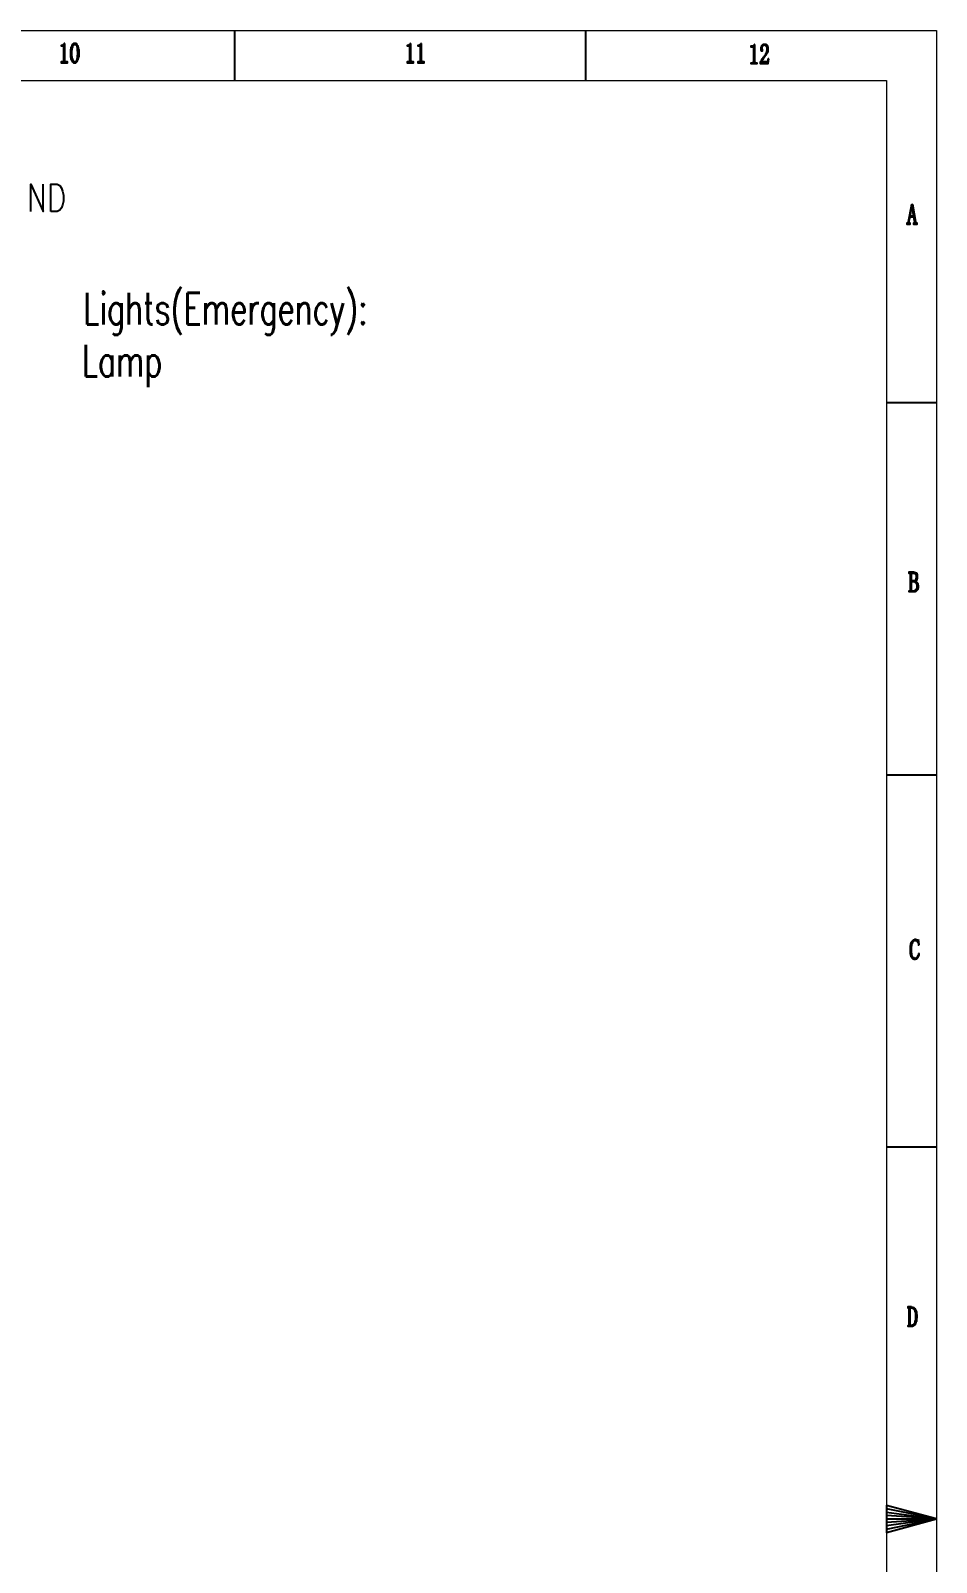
# Model space of a CAD drawing. Header units: inches. Extents: x 35 to 2894, y 23 to 617.
# Drawn here: x 2713.6 to 2894.3, y 311.2 to 616.8 of the extents above; entities that cross this region are included whole.
import ezdxf

# ---------------------------------------------------------------- set-up
doc = ezdxf.new("R2010")
doc.units = ezdxf.units.IN
doc.header["$MEASUREMENT"] = 0
doc.layers.add('Layer 1', color=7, linetype='Continuous')
doc.layers.add('LGT1', color=7, linetype='Continuous')
doc.styles.add('HZTXT', font='simplexs.shx', dxfattribs={"width": 0.7, "bigfont": 'hztxt.shx'})

msp = doc.modelspace()

# ---------------------------------------------------------------- hatches: boundary and pattern name
at = {"layer": 'Layer 1'}
for points in [[(2720.36, 614.22), (2720.27, 614.22), (2720.27, 614.14), (2720.19, 614.05), (2720.1, 613.96), (2720.01, 613.96), (2719.92, 613.87), (2719.65, 613.87), (2719.65, 613.78), (2720.01, 613.78), (2720.1, 613.69), (2720.1, 610.67), (2720.01, 610.67), (2720.01, 610.58), (2719.92, 610.58), (2719.83, 610.58), (2719.65, 610.58), (2719.65, 610.4), (2720.9, 610.4), (2720.9, 610.58), (2720.72, 610.58), (2720.54, 610.58), (2720.45, 610.67), (2720.36, 610.76)], [(2721.96, 614.05), (2721.87, 614.05), (2721.87, 613.96), (2721.79, 613.87), (2721.79, 613.69), (2721.7, 613.6), (2721.7, 613.51), (2721.61, 613.42), (2721.61, 613.16), (2721.52, 613.07), (2721.52, 611.56), (2721.61, 611.38), (2721.61, 611.29), (2721.61, 611.11), (2721.7, 611.02), (2721.7, 610.93), (2721.79, 610.84), (2721.79, 610.76), (2721.87, 610.67), (2721.96, 610.58), (2721.96, 610.49), (2722.05, 610.49), (2722.14, 610.4), (2722.59, 610.4), (2722.68, 610.49), (2722.76, 610.58), (2722.23, 610.58), (2722.14, 610.67), (2722.05, 610.76), (2722.05, 610.84), (2721.96, 611.02), (2721.96, 611.11), (2721.87, 611.2), (2721.87, 611.56), (2721.79, 611.65), (2721.79, 612.89), (2721.87, 612.98), (2721.87, 613.42), (2721.96, 613.51), (2721.96, 613.69), (2722.05, 613.87), (2722.14, 613.96), (2722.23, 614.05), (2722.32, 614.05)], [(2722.32, 614.22), (2722.14, 614.22), (2722.14, 614.14), (2722.05, 614.14), (2721.96, 614.05), (2722.5, 614.05), (2722.59, 613.96), (2722.68, 613.96), (2722.68, 613.87), (2722.76, 613.69), (2722.76, 613.6), (2722.85, 613.51), (2722.85, 612.8), (2722.94, 612.71), (2722.94, 612.62), (2722.94, 612.45), (2722.94, 611.91), (2722.85, 611.82), (2722.85, 611.29), (2722.76, 611.2), (2722.76, 611.02), (2722.68, 610.84), (2722.68, 610.76), (2722.59, 610.67), (2722.5, 610.58), (2722.32, 610.58), (2722.76, 610.58), (2722.85, 610.67), (2722.94, 610.76), (2722.94, 610.93), (2723.03, 611.02), (2723.03, 611.2), (2723.12, 611.29), (2723.12, 611.56), (2723.21, 611.65), (2723.21, 612.98), (2723.12, 613.07), (2723.12, 613.42), (2723.03, 613.51), (2723.03, 613.69), (2722.94, 613.78), (2722.94, 613.87), (2722.85, 613.96), (2722.76, 614.05), (2722.76, 614.14), (2722.68, 614.14), (2722.59, 614.22)], [(2789.4, 614.22), (2789.31, 614.14), (2789.22, 614.05), (2789.22, 613.96), (2789.13, 613.96), (2789.04, 613.96), (2788.95, 613.87), (2788.69, 613.87), (2788.69, 613.78), (2789.04, 613.78), (2789.13, 613.69), (2789.13, 610.58), (2789.04, 610.58), (2788.86, 610.58), (2788.69, 610.58), (2788.69, 610.4), (2789.93, 610.4), (2789.93, 610.58), (2789.75, 610.58), (2789.58, 610.58), (2789.49, 610.67), (2789.49, 610.76), (2789.4, 610.93)], [(2791.53, 614.22), (2791.44, 614.14), (2791.35, 614.05), (2791.35, 613.96), (2791.27, 613.96), (2791.18, 613.96), (2791.09, 613.87), (2790.82, 613.87), (2790.82, 613.78), (2791.18, 613.78), (2791.27, 613.69), (2791.27, 610.58), (2791.18, 610.58), (2791, 610.58), (2790.82, 610.58), (2790.82, 610.4), (2792.07, 610.4), (2792.07, 610.58), (2791.89, 610.58), (2791.71, 610.58), (2791.62, 610.67), (2791.62, 610.76), (2791.53, 610.93)], [(2858.08, 614.05), (2857.99, 614.05), (2857.9, 613.96), (2857.81, 613.87), (2857.81, 613.78), (2857.72, 613.78), (2857.63, 613.69), (2857.28, 613.69), (2857.28, 613.6), (2857.63, 613.6), (2857.72, 613.51), (2857.81, 613.34), (2857.81, 610.67), (2857.72, 610.49), (2857.72, 610.4), (2857.63, 610.4), (2857.54, 610.4), (2857.45, 610.31), (2857.28, 610.31), (2857.28, 610.22), (2858.52, 610.22), (2858.52, 610.31), (2858.34, 610.31), (2858.25, 610.4), (2858.08, 610.4), (2858.08, 610.49)], [(2860.03, 614.05), (2859.77, 614.05), (2859.68, 613.96), (2859.59, 613.96), (2859.94, 613.96), (2860.03, 613.96), (2860.12, 613.87), (2860.21, 613.87), (2860.3, 613.78), (2860.39, 613.69), (2860.39, 613.6), (2860.48, 613.42), (2860.48, 612.8), (2860.39, 612.71), (2860.39, 612.45), (2860.3, 612.36), (2860.3, 612.27), (2860.21, 612.18), (2860.21, 612.09), (2860.12, 612), (2860.12, 611.91), (2860.03, 611.82), (2859.94, 611.73), (2859.94, 611.65), (2859.86, 611.56), (2859.77, 611.47), (2859.68, 611.38), (2859.68, 611.29), (2859.59, 611.2), (2859.5, 611.11), (2859.41, 611.02), (2859.41, 610.93), (2859.32, 610.84), (2859.32, 610.76), (2859.23, 610.67), (2859.23, 610.58), (2859.14, 610.49), (2859.32, 610.58), (2859.41, 610.58), (2859.41, 610.67), (2859.5, 610.76), (2859.5, 610.84), (2859.59, 610.93), (2859.68, 611.11), (2859.77, 611.2), (2859.86, 611.29), (2859.86, 611.38), (2859.94, 611.47), (2859.94, 611.56), (2860.03, 611.65), (2860.12, 611.73), (2860.21, 611.82), (2860.21, 611.91), (2860.3, 612), (2860.39, 612.09), (2860.48, 612.18), (2860.48, 612.27), (2860.57, 612.36), (2860.66, 612.45), (2860.66, 612.53), (2860.75, 612.62), (2860.75, 613.51), (2860.66, 613.6), (2860.66, 613.69), (2860.57, 613.78), (2860.57, 613.87), (2860.48, 613.87), (2860.48, 613.96), (2860.39, 613.96), (2860.3, 614.05)], [(2859.59, 613.96), (2859.5, 613.87), (2859.5, 613.78), (2859.41, 613.78), (2859.41, 613.69), (2859.32, 613.6), (2859.32, 613.51), (2859.23, 613.42), (2859.23, 612.89), (2859.32, 612.8), (2859.59, 612.8), (2859.59, 612.89), (2859.59, 613.07), (2859.5, 613.16), (2859.5, 613.42), (2859.5, 613.51), (2859.5, 613.6), (2859.59, 613.69), (2859.59, 613.78), (2859.68, 613.78), (2859.68, 613.87), (2859.77, 613.87), (2859.86, 613.96), (2859.94, 613.96)], [(2860.83, 611.2), (2860.75, 611.2), (2860.75, 611.11), (2860.66, 611.02), (2860.66, 610.76), (2860.57, 610.67), (2860.48, 610.58), (2859.32, 610.58), (2859.14, 610.49), (2859.14, 610.22), (2860.75, 610.22)], [(2889.3, 582.02), (2888.68, 578.64), (2888.68, 578.46), (2888.59, 578.46), (2888.59, 578.37), (2888.5, 578.37), (2888.41, 578.37), (2888.41, 578.2), (2889.04, 578.2), (2889.04, 578.37), (2888.95, 578.37), (2888.86, 578.46), (2888.86, 578.82), (2889.04, 579.62), (2889.75, 579.62), (2889.04, 579.8), (2889.39, 581.66)], [(2889.57, 582.11), (2889.3, 582.02), (2889.39, 581.66), (2889.75, 579.8), (2889.04, 579.8), (2889.75, 579.62), (2889.93, 578.64), (2889.93, 578.37), (2889.84, 578.37), (2889.75, 578.37), (2889.75, 578.2), (2890.46, 578.2), (2890.46, 578.37), (2890.37, 578.37), (2890.28, 578.46), (2890.19, 578.64)], [(2889.75, 508.72), (2888.77, 508.72), (2888.77, 508.54), (2889.93, 508.54), (2889.93, 508.45), (2890.01, 508.45), (2890.1, 508.36), (2890.19, 508.36), (2890.19, 508.27), (2890.19, 508.18), (2890.28, 508.09), (2890.28, 507.56), (2890.19, 507.47), (2890.19, 507.29), (2890.1, 507.2), (2890.1, 507.11), (2890.01, 507.11), (2889.93, 507.03), (2889.3, 507.03), (2890.01, 506.94), (2890.19, 507.03), (2890.28, 507.03), (2890.28, 507.11), (2890.37, 507.2), (2890.46, 507.2), (2890.46, 507.29), (2890.46, 507.38), (2890.55, 507.47), (2890.55, 508.27), (2890.46, 508.36), (2890.46, 508.45), (2890.37, 508.45), (2890.37, 508.54), (2890.28, 508.54), (2890.19, 508.63), (2890.01, 508.63), (2889.84, 508.72)], [(2888.95, 508.54), (2889.04, 508.54), (2889.04, 508.45), (2889.04, 505.07), (2888.95, 504.98), (2889.48, 504.98), (2889.39, 505.07), (2889.3, 505.16), (2889.3, 506.85), (2889.75, 506.85), (2890.19, 506.94), (2890.01, 506.94), (2889.3, 507.03), (2889.3, 508.36), (2889.39, 508.54), (2889.66, 508.54)], [(2890.19, 506.94), (2889.75, 506.85), (2890.01, 506.85), (2890.01, 506.76), (2890.1, 506.76), (2890.19, 506.67), (2890.28, 506.67), (2890.28, 506.58), (2890.28, 506.49), (2890.37, 506.4), (2890.37, 505.42), (2890.28, 505.33), (2890.28, 505.25), (2890.19, 505.25), (2890.19, 505.16), (2890.1, 505.16), (2890.01, 505.07), (2889.93, 504.98), (2888.77, 504.98), (2888.77, 504.89), (2890.1, 504.89), (2890.19, 504.98), (2890.28, 504.98), (2890.37, 505.07), (2890.46, 505.16), (2890.55, 505.25), (2890.64, 505.33), (2890.64, 505.51), (2890.73, 505.6), (2890.73, 506.05), (2890.64, 506.22), (2890.64, 506.4), (2890.55, 506.49), (2890.55, 506.58), (2890.46, 506.67), (2890.37, 506.76), (2890.28, 506.76), (2890.28, 506.85)], [(2889.66, 435.32), (2889.57, 435.23), (2889.48, 435.14), (2889.39, 435.05), (2889.3, 434.97), (2889.3, 434.88), (2889.21, 434.79), (2889.21, 434.7), (2889.12, 434.61), (2889.12, 434.25), (2889.04, 434.17), (2889.04, 432.83), (2889.04, 432.74), (2889.04, 432.56), (2889.12, 432.47), (2889.12, 432.3), (2889.21, 432.21), (2889.21, 432.03), (2889.3, 431.94), (2889.39, 431.85), (2889.39, 431.76), (2889.48, 431.76), (2889.57, 431.67), (2889.57, 431.58), (2889.66, 431.58), (2889.75, 431.58), (2889.84, 431.5), (2890.1, 431.5), (2890.19, 431.58), (2890.37, 431.58), (2890.46, 431.67), (2889.93, 431.67), (2889.84, 431.76), (2889.75, 431.76), (2889.66, 431.85), (2889.57, 431.85), (2889.57, 431.94), (2889.48, 432.03), (2889.48, 432.21), (2889.39, 432.3), (2889.39, 432.65), (2889.3, 432.74), (2889.3, 434.08), (2889.39, 434.17), (2889.39, 434.43), (2889.48, 434.61), (2889.48, 434.79), (2889.57, 434.79), (2889.57, 434.97), (2889.66, 435.05), (2889.75, 435.14), (2889.84, 435.23), (2890.01, 435.23)], [(2890.73, 435.41), (2890.64, 435.32), (2889.66, 435.32), (2890.01, 435.23), (2890.28, 435.23), (2890.37, 435.14), (2890.46, 435.14), (2890.46, 435.05), (2890.55, 434.97), (2890.55, 434.88), (2890.64, 434.79), (2890.64, 434.7), (2890.73, 434.61), (2890.73, 434.34), (2890.82, 434.43)], [(2890.1, 435.41), (2889.93, 435.41), (2889.84, 435.32), (2889.66, 435.32), (2890.55, 435.32), (2890.28, 435.32), (2890.28, 435.41)], [(2890.73, 432.65), (2890.73, 432.39), (2890.64, 432.3), (2890.64, 432.21), (2890.55, 432.12), (2890.55, 432.03), (2890.46, 431.94), (2890.37, 431.85), (2890.37, 431.76), (2890.28, 431.76), (2890.19, 431.67), (2890.01, 431.67), (2890.46, 431.67), (2890.46, 431.76), (2890.55, 431.85), (2890.64, 431.94), (2890.73, 432.03), (2890.73, 432.21), (2890.82, 432.39), (2890.82, 432.56)], [(2889.3, 362.11), (2888.59, 362.11), (2888.59, 361.93), (2889.48, 361.93), (2889.57, 361.84), (2889.66, 361.84), (2889.75, 361.75), (2889.84, 361.75), (2889.84, 361.66), (2889.93, 361.57), (2889.93, 361.48), (2890.01, 361.39), (2890.01, 361.22), (2890.1, 361.13), (2890.1, 360.33), (2890.1, 360.24), (2890.1, 359.35), (2890.01, 359.26), (2890.01, 358.99), (2889.93, 358.9), (2889.93, 358.81), (2889.84, 358.81), (2889.84, 358.73), (2889.75, 358.64), (2889.75, 358.55), (2889.66, 358.55), (2889.57, 358.46), (2889.39, 358.46), (2889.3, 358.37), (2888.59, 358.37), (2888.59, 358.28), (2889.57, 358.28), (2889.66, 358.37), (2889.75, 358.37), (2889.84, 358.46), (2889.93, 358.46), (2889.93, 358.55), (2890.01, 358.64), (2890.1, 358.64), (2890.1, 358.73), (2890.19, 358.81), (2890.19, 358.9), (2890.28, 358.99), (2890.28, 359.17), (2890.37, 359.26), (2890.37, 359.79), (2890.46, 359.97), (2890.46, 360.5), (2890.37, 360.68), (2890.37, 361.13), (2890.28, 361.22), (2890.28, 361.39), (2890.19, 361.48), (2890.19, 361.57), (2890.1, 361.66), (2890.01, 361.75), (2889.93, 361.84), (2889.84, 361.84), (2889.84, 361.93), (2889.75, 361.93), (2889.66, 362.02), (2889.39, 362.02)], [(2888.68, 361.93), (2888.77, 361.93), (2888.77, 361.84), (2888.77, 358.46), (2888.68, 358.37), (2889.21, 358.37), (2889.12, 358.46), (2889.04, 358.55), (2889.04, 361.84), (2889.12, 361.93), (2889.3, 361.93)]]:
    msp.add_hatch(color=0, dxfattribs=at).paths.add_polyline_path(points)

# ---------------------------------------------------------------- linework, layer by layer
at = {"layer": 'Layer 1', "color": 5, "lineweight": 15}
msp.add_lwpolyline([(2054.21, 616.81), (2894.28, 616.81), (2894.28, 22.8), (2054.21, 22.8), (2054.21, 616.81)], dxfattribs=at)
at = {"layer": 'Layer 1', "color": 0, "lineweight": -3}
for points in [[(2754.26, 616.81), (2754.26, 606.84)], [(2824.27, 616.81), (2824.27, 606.84)], [(2720.36, 614.22), (2720.27, 614.22), (2720.27, 614.14), (2720.19, 614.05), (2720.1, 613.96), (2720.01, 613.96), (2719.92, 613.87), (2719.65, 613.87), (2719.65, 613.78), (2720.01, 613.78), (2720.1, 613.69), (2720.1, 610.67), (2720.01, 610.67), (2720.01, 610.58), (2719.92, 610.58), (2719.83, 610.58), (2719.65, 610.58), (2719.65, 610.4), (2720.9, 610.4), (2720.9, 610.58), (2720.72, 610.58), (2720.54, 610.58), (2720.45, 610.67), (2720.36, 610.76), (2720.36, 614.22)], [(2721.96, 614.05), (2721.87, 614.05), (2721.87, 613.96), (2721.79, 613.87), (2721.79, 613.69), (2721.7, 613.6), (2721.7, 613.51), (2721.61, 613.42), (2721.61, 613.16), (2721.52, 613.07), (2721.52, 611.56), (2721.61, 611.38), (2721.61, 611.29), (2721.61, 611.11), (2721.7, 611.02), (2721.7, 610.93), (2721.79, 610.84), (2721.79, 610.76), (2721.87, 610.67), (2721.96, 610.58), (2721.96, 610.49), (2722.05, 610.49), (2722.14, 610.4), (2722.59, 610.4), (2722.68, 610.49), (2722.76, 610.58), (2722.23, 610.58), (2722.14, 610.67), (2722.05, 610.76), (2722.05, 610.84), (2721.96, 611.02), (2721.96, 611.11), (2721.87, 611.2), (2721.87, 611.56), (2721.79, 611.65), (2721.79, 612.89), (2721.87, 612.98), (2721.87, 613.42), (2721.96, 613.51), (2721.96, 613.69), (2722.05, 613.87), (2722.14, 613.96), (2722.23, 614.05), (2722.32, 614.05), (2721.96, 614.05)], [(2722.32, 614.22), (2722.14, 614.22), (2722.14, 614.14), (2722.05, 614.14), (2721.96, 614.05), (2722.5, 614.05), (2722.59, 613.96), (2722.68, 613.96), (2722.68, 613.87), (2722.76, 613.69), (2722.76, 613.6), (2722.85, 613.51), (2722.85, 612.8), (2722.94, 612.71), (2722.94, 612.62), (2722.94, 612.45), (2722.94, 611.91), (2722.85, 611.82), (2722.85, 611.29), (2722.76, 611.2), (2722.76, 611.02), (2722.68, 610.84), (2722.68, 610.76), (2722.59, 610.67), (2722.5, 610.58), (2722.32, 610.58), (2722.76, 610.58), (2722.85, 610.67), (2722.94, 610.76), (2722.94, 610.93), (2723.03, 611.02), (2723.03, 611.2), (2723.12, 611.29), (2723.12, 611.56), (2723.21, 611.65), (2723.21, 612.98), (2723.12, 613.07), (2723.12, 613.42), (2723.03, 613.51), (2723.03, 613.69), (2722.94, 613.78), (2722.94, 613.87), (2722.85, 613.96), (2722.76, 614.05), (2722.76, 614.14), (2722.68, 614.14), (2722.59, 614.22), (2722.32, 614.22)], [(2789.4, 614.22), (2789.31, 614.14), (2789.22, 614.05), (2789.22, 613.96), (2789.13, 613.96), (2789.04, 613.96), (2788.95, 613.87), (2788.69, 613.87), (2788.69, 613.78), (2789.04, 613.78), (2789.13, 613.69), (2789.13, 610.58), (2789.04, 610.58), (2788.86, 610.58), (2788.69, 610.58), (2788.69, 610.4), (2789.93, 610.4), (2789.93, 610.58), (2789.75, 610.58), (2789.58, 610.58), (2789.49, 610.67), (2789.49, 610.76), (2789.4, 610.93), (2789.4, 614.22)], [(2791.53, 614.22), (2791.44, 614.14), (2791.35, 614.05), (2791.35, 613.96), (2791.27, 613.96), (2791.18, 613.96), (2791.09, 613.87), (2790.82, 613.87), (2790.82, 613.78), (2791.18, 613.78), (2791.27, 613.69), (2791.27, 610.58), (2791.18, 610.58), (2791, 610.58), (2790.82, 610.58), (2790.82, 610.4), (2792.07, 610.4), (2792.07, 610.58), (2791.89, 610.58), (2791.71, 610.58), (2791.62, 610.67), (2791.62, 610.76), (2791.53, 610.93), (2791.53, 614.22)], [(2858.08, 614.05), (2857.99, 614.05), (2857.9, 613.96), (2857.81, 613.87), (2857.81, 613.78), (2857.72, 613.78), (2857.63, 613.69), (2857.28, 613.69), (2857.28, 613.6), (2857.63, 613.6), (2857.72, 613.51), (2857.81, 613.34), (2857.81, 610.67), (2857.72, 610.49), (2857.72, 610.4), (2857.63, 610.4), (2857.54, 610.4), (2857.45, 610.31), (2857.28, 610.31), (2857.28, 610.22), (2858.52, 610.22), (2858.52, 610.31), (2858.34, 610.31), (2858.25, 610.4), (2858.08, 610.4), (2858.08, 610.49), (2858.08, 614.05)], [(2860.03, 614.05), (2859.77, 614.05), (2859.68, 613.96), (2859.59, 613.96), (2859.94, 613.96), (2860.03, 613.96), (2860.12, 613.87), (2860.21, 613.87), (2860.3, 613.78), (2860.39, 613.69), (2860.39, 613.6), (2860.48, 613.42), (2860.48, 612.8), (2860.39, 612.71), (2860.39, 612.45), (2860.3, 612.36), (2860.3, 612.27), (2860.21, 612.18), (2860.21, 612.09), (2860.12, 612), (2860.12, 611.91), (2860.03, 611.82), (2859.94, 611.73), (2859.94, 611.65), (2859.86, 611.56), (2859.77, 611.47), (2859.68, 611.38), (2859.68, 611.29), (2859.59, 611.2), (2859.5, 611.11), (2859.41, 611.02), (2859.41, 610.93), (2859.32, 610.84), (2859.32, 610.76), (2859.23, 610.67), (2859.23, 610.58), (2859.14, 610.49), (2859.32, 610.58), (2859.41, 610.58), (2859.41, 610.67), (2859.5, 610.76), (2859.5, 610.84), (2859.59, 610.93), (2859.68, 611.11), (2859.77, 611.2), (2859.86, 611.29), (2859.86, 611.38), (2859.94, 611.47), (2859.94, 611.56), (2860.03, 611.65), (2860.12, 611.73), (2860.21, 611.82), (2860.21, 611.91), (2860.3, 612), (2860.39, 612.09), (2860.48, 612.18), (2860.48, 612.27), (2860.57, 612.36), (2860.66, 612.45), (2860.66, 612.53), (2860.75, 612.62), (2860.75, 613.51), (2860.66, 613.6), (2860.66, 613.69), (2860.57, 613.78), (2860.57, 613.87), (2860.48, 613.87), (2860.48, 613.96), (2860.39, 613.96), (2860.3, 614.05), (2860.03, 614.05)], [(2859.59, 613.96), (2859.5, 613.87), (2859.5, 613.78), (2859.41, 613.78), (2859.41, 613.69), (2859.32, 613.6), (2859.32, 613.51), (2859.23, 613.42), (2859.23, 612.89), (2859.32, 612.8), (2859.59, 612.8), (2859.59, 612.89), (2859.59, 613.07), (2859.5, 613.16), (2859.5, 613.42), (2859.5, 613.51), (2859.5, 613.6), (2859.59, 613.69), (2859.59, 613.78), (2859.68, 613.78), (2859.68, 613.87), (2859.77, 613.87), (2859.86, 613.96), (2859.94, 613.96), (2859.59, 613.96)], [(2860.83, 611.2), (2860.75, 611.2), (2860.75, 611.11), (2860.66, 611.02), (2860.66, 610.76), (2860.57, 610.67), (2860.48, 610.58), (2859.32, 610.58), (2859.14, 610.49), (2859.14, 610.22), (2860.75, 610.22), (2860.83, 611.2)], [(2713.6, 580.71), (2713.6, 586.14), (2716.09, 580.71), (2716.09, 586.14)], [(2717.6, 580.71), (2717.6, 586.14), (2718.85, 586.14), (2719.38, 585.87), (2719.74, 585.34), (2719.92, 584.8), (2720.1, 584), (2720.1, 582.76), (2719.92, 581.96), (2719.74, 581.42), (2719.38, 580.98), (2718.85, 580.71), (2717.6, 580.71)], [(2889.3, 582.02), (2888.68, 578.64), (2888.68, 578.46), (2888.59, 578.46), (2888.59, 578.37), (2888.5, 578.37), (2888.41, 578.37), (2888.41, 578.2), (2889.04, 578.2), (2889.04, 578.37), (2888.95, 578.37), (2888.86, 578.46), (2888.86, 578.82), (2889.04, 579.62), (2889.75, 579.62), (2889.04, 579.8), (2889.39, 581.66), (2889.3, 582.02)], [(2889.57, 582.11), (2889.3, 582.02), (2889.39, 581.66), (2889.75, 579.8), (2889.04, 579.8), (2889.75, 579.62), (2889.93, 578.64), (2889.93, 578.37), (2889.84, 578.37), (2889.75, 578.37), (2889.75, 578.2), (2890.46, 578.2), (2890.46, 578.37), (2890.37, 578.37), (2890.28, 578.46), (2890.19, 578.64), (2889.57, 582.11)], [(2884.32, 542.61), (2894.28, 542.61)], [(2889.75, 508.72), (2888.77, 508.72), (2888.77, 508.54), (2889.93, 508.54), (2889.93, 508.45), (2890.01, 508.45), (2890.1, 508.36), (2890.19, 508.36), (2890.19, 508.27), (2890.19, 508.18), (2890.28, 508.09), (2890.28, 507.56), (2890.19, 507.47), (2890.19, 507.29), (2890.1, 507.2), (2890.1, 507.11), (2890.01, 507.11), (2889.93, 507.03), (2889.3, 507.03), (2890.01, 506.94), (2890.19, 507.03), (2890.28, 507.03), (2890.28, 507.11), (2890.37, 507.2), (2890.46, 507.2), (2890.46, 507.29), (2890.46, 507.38), (2890.55, 507.47), (2890.55, 508.27), (2890.46, 508.36), (2890.46, 508.45), (2890.37, 508.45), (2890.37, 508.54), (2890.28, 508.54), (2890.19, 508.63), (2890.01, 508.63), (2889.84, 508.72), (2889.75, 508.72)], [(2888.95, 508.54), (2889.04, 508.54), (2889.04, 508.45), (2889.04, 505.07), (2888.95, 504.98), (2889.48, 504.98), (2889.39, 505.07), (2889.3, 505.16), (2889.3, 506.85), (2889.75, 506.85), (2890.19, 506.94), (2890.01, 506.94), (2889.3, 507.03), (2889.3, 508.36), (2889.39, 508.54), (2889.66, 508.54), (2888.95, 508.54)], [(2890.19, 506.94), (2889.75, 506.85), (2890.01, 506.85), (2890.01, 506.76), (2890.1, 506.76), (2890.19, 506.67), (2890.28, 506.67), (2890.28, 506.58), (2890.28, 506.49), (2890.37, 506.4), (2890.37, 505.42), (2890.28, 505.33), (2890.28, 505.25), (2890.19, 505.25), (2890.19, 505.16), (2890.1, 505.16), (2890.01, 505.07), (2889.93, 504.98), (2888.77, 504.98), (2888.77, 504.89), (2890.1, 504.89), (2890.19, 504.98), (2890.28, 504.98), (2890.37, 505.07), (2890.46, 505.16), (2890.55, 505.25), (2890.64, 505.33), (2890.64, 505.51), (2890.73, 505.6), (2890.73, 506.05), (2890.64, 506.22), (2890.64, 506.4), (2890.55, 506.49), (2890.55, 506.58), (2890.46, 506.67), (2890.37, 506.76), (2890.28, 506.76), (2890.28, 506.85), (2890.19, 506.94)], [(2884.32, 468.33), (2894.28, 468.33)], [(2889.66, 435.32), (2889.57, 435.23), (2889.48, 435.14), (2889.39, 435.05), (2889.3, 434.97), (2889.3, 434.88), (2889.21, 434.79), (2889.21, 434.7), (2889.12, 434.61), (2889.12, 434.25), (2889.04, 434.17), (2889.04, 432.83), (2889.04, 432.74), (2889.04, 432.56), (2889.12, 432.47), (2889.12, 432.3), (2889.21, 432.21), (2889.21, 432.03), (2889.3, 431.94), (2889.39, 431.85), (2889.39, 431.76), (2889.48, 431.76), (2889.57, 431.67), (2889.57, 431.58), (2889.66, 431.58), (2889.75, 431.58), (2889.84, 431.5), (2890.1, 431.5), (2890.19, 431.58), (2890.37, 431.58), (2890.46, 431.67), (2889.93, 431.67), (2889.84, 431.76), (2889.75, 431.76), (2889.66, 431.85), (2889.57, 431.85), (2889.57, 431.94), (2889.48, 432.03), (2889.48, 432.21), (2889.39, 432.3), (2889.39, 432.65), (2889.3, 432.74), (2889.3, 434.08), (2889.39, 434.17), (2889.39, 434.43), (2889.48, 434.61), (2889.48, 434.79), (2889.57, 434.79), (2889.57, 434.97), (2889.66, 435.05), (2889.75, 435.14), (2889.84, 435.23), (2890.01, 435.23), (2889.66, 435.32)], [(2890.73, 435.41), (2890.64, 435.32), (2889.66, 435.32), (2890.01, 435.23), (2890.28, 435.23), (2890.37, 435.14), (2890.46, 435.14), (2890.46, 435.05), (2890.55, 434.97), (2890.55, 434.88), (2890.64, 434.79), (2890.64, 434.7), (2890.73, 434.61), (2890.73, 434.34), (2890.82, 434.43), (2890.73, 435.41)], [(2890.1, 435.41), (2889.93, 435.41), (2889.84, 435.32), (2889.66, 435.32), (2890.55, 435.32), (2890.28, 435.32), (2890.28, 435.41), (2890.1, 435.41)], [(2890.73, 432.65), (2890.73, 432.39), (2890.64, 432.3), (2890.64, 432.21), (2890.55, 432.12), (2890.55, 432.03), (2890.46, 431.94), (2890.37, 431.85), (2890.37, 431.76), (2890.28, 431.76), (2890.19, 431.67), (2890.01, 431.67), (2890.46, 431.67), (2890.46, 431.76), (2890.55, 431.85), (2890.64, 431.94), (2890.73, 432.03), (2890.73, 432.21), (2890.82, 432.39), (2890.82, 432.56), (2890.73, 432.65)], [(2884.32, 394.04), (2894.28, 394.04)], [(2889.3, 362.11), (2888.59, 362.11), (2888.59, 361.93), (2889.48, 361.93), (2889.57, 361.84), (2889.66, 361.84), (2889.75, 361.75), (2889.84, 361.75), (2889.84, 361.66), (2889.93, 361.57), (2889.93, 361.48), (2890.01, 361.39), (2890.01, 361.22), (2890.1, 361.13), (2890.1, 360.33), (2890.1, 360.24), (2890.1, 359.35), (2890.01, 359.26), (2890.01, 358.99), (2889.93, 358.9), (2889.93, 358.81), (2889.84, 358.81), (2889.84, 358.73), (2889.75, 358.64), (2889.75, 358.55), (2889.66, 358.55), (2889.57, 358.46), (2889.39, 358.46), (2889.3, 358.37), (2888.59, 358.37), (2888.59, 358.28), (2889.57, 358.28), (2889.66, 358.37), (2889.75, 358.37), (2889.84, 358.46), (2889.93, 358.46), (2889.93, 358.55), (2890.01, 358.64), (2890.1, 358.64), (2890.1, 358.73), (2890.19, 358.81), (2890.19, 358.9), (2890.28, 358.99), (2890.28, 359.17), (2890.37, 359.26), (2890.37, 359.79), (2890.46, 359.97), (2890.46, 360.5), (2890.37, 360.68), (2890.37, 361.13), (2890.28, 361.22), (2890.28, 361.39), (2890.19, 361.48), (2890.19, 361.57), (2890.1, 361.66), (2890.01, 361.75), (2889.93, 361.84), (2889.84, 361.84), (2889.84, 361.93), (2889.75, 361.93), (2889.66, 362.02), (2889.39, 362.02), (2889.3, 362.11)], [(2888.68, 361.93), (2888.77, 361.93), (2888.77, 361.84), (2888.77, 358.46), (2888.68, 358.37), (2889.21, 358.37), (2889.12, 358.46), (2889.04, 358.55), (2889.04, 361.84), (2889.12, 361.93), (2889.3, 361.93), (2888.68, 361.93)], [(2894.28, 319.85), (2884.32, 322.52), (2884.32, 317.09), (2894.28, 319.85), (2884.32, 321.81), (2884.32, 321.18), (2894.28, 319.85), (2884.32, 320.47), (2884.32, 319.14), (2894.28, 319.85), (2884.32, 318.42), (2884.32, 317.8), (2894.28, 319.85)], [(2884.32, 319.85), (2894.28, 319.85)]]:
    msp.add_lwpolyline(points, dxfattribs=at)
at = {"layer": 'Layer 1', "lineweight": 0}
for points in [[(2720.36, 614.22), (2720.27, 614.22), (2720.27, 614.14), (2720.19, 614.05), (2720.1, 613.96), (2720.01, 613.96), (2719.92, 613.87), (2719.65, 613.87), (2719.65, 613.78), (2720.01, 613.78), (2720.1, 613.69), (2720.1, 610.67), (2720.01, 610.67), (2720.01, 610.58), (2719.92, 610.58), (2719.83, 610.58), (2719.65, 610.58), (2719.65, 610.4), (2720.9, 610.4), (2720.9, 610.58), (2720.72, 610.58), (2720.54, 610.58), (2720.45, 610.67), (2720.36, 610.76), (2720.36, 614.22)], [(2721.96, 614.05), (2721.87, 614.05), (2721.87, 613.96), (2721.79, 613.87), (2721.79, 613.69), (2721.7, 613.6), (2721.7, 613.51), (2721.61, 613.42), (2721.61, 613.16), (2721.52, 613.07), (2721.52, 611.56), (2721.61, 611.38), (2721.61, 611.29), (2721.61, 611.11), (2721.7, 611.02), (2721.7, 610.93), (2721.79, 610.84), (2721.79, 610.76), (2721.87, 610.67), (2721.96, 610.58), (2721.96, 610.49), (2722.05, 610.49), (2722.14, 610.4), (2722.59, 610.4), (2722.68, 610.49), (2722.76, 610.58), (2722.23, 610.58), (2722.14, 610.67), (2722.05, 610.76), (2722.05, 610.84), (2721.96, 611.02), (2721.96, 611.11), (2721.87, 611.2), (2721.87, 611.56), (2721.79, 611.65), (2721.79, 612.89), (2721.87, 612.98), (2721.87, 613.42), (2721.96, 613.51), (2721.96, 613.69), (2722.05, 613.87), (2722.14, 613.96), (2722.23, 614.05), (2722.32, 614.05), (2721.96, 614.05)], [(2722.32, 614.22), (2722.14, 614.22), (2722.14, 614.14), (2722.05, 614.14), (2721.96, 614.05), (2722.5, 614.05), (2722.59, 613.96), (2722.68, 613.96), (2722.68, 613.87), (2722.76, 613.69), (2722.76, 613.6), (2722.85, 613.51), (2722.85, 612.8), (2722.94, 612.71), (2722.94, 612.62), (2722.94, 612.45), (2722.94, 611.91), (2722.85, 611.82), (2722.85, 611.29), (2722.76, 611.2), (2722.76, 611.02), (2722.68, 610.84), (2722.68, 610.76), (2722.59, 610.67), (2722.5, 610.58), (2722.32, 610.58), (2722.76, 610.58), (2722.85, 610.67), (2722.94, 610.76), (2722.94, 610.93), (2723.03, 611.02), (2723.03, 611.2), (2723.12, 611.29), (2723.12, 611.56), (2723.21, 611.65), (2723.21, 612.98), (2723.12, 613.07), (2723.12, 613.42), (2723.03, 613.51), (2723.03, 613.69), (2722.94, 613.78), (2722.94, 613.87), (2722.85, 613.96), (2722.76, 614.05), (2722.76, 614.14), (2722.68, 614.14), (2722.59, 614.22), (2722.32, 614.22)], [(2789.4, 614.22), (2789.31, 614.14), (2789.22, 614.05), (2789.22, 613.96), (2789.13, 613.96), (2789.04, 613.96), (2788.95, 613.87), (2788.69, 613.87), (2788.69, 613.78), (2789.04, 613.78), (2789.13, 613.69), (2789.13, 610.58), (2789.04, 610.58), (2788.86, 610.58), (2788.69, 610.58), (2788.69, 610.4), (2789.93, 610.4), (2789.93, 610.58), (2789.75, 610.58), (2789.58, 610.58), (2789.49, 610.67), (2789.49, 610.76), (2789.4, 610.93), (2789.4, 614.22)], [(2791.53, 614.22), (2791.44, 614.14), (2791.35, 614.05), (2791.35, 613.96), (2791.27, 613.96), (2791.18, 613.96), (2791.09, 613.87), (2790.82, 613.87), (2790.82, 613.78), (2791.18, 613.78), (2791.27, 613.69), (2791.27, 610.58), (2791.18, 610.58), (2791, 610.58), (2790.82, 610.58), (2790.82, 610.4), (2792.07, 610.4), (2792.07, 610.58), (2791.89, 610.58), (2791.71, 610.58), (2791.62, 610.67), (2791.62, 610.76), (2791.53, 610.93), (2791.53, 614.22)], [(2858.08, 614.05), (2857.99, 614.05), (2857.9, 613.96), (2857.81, 613.87), (2857.81, 613.78), (2857.72, 613.78), (2857.63, 613.69), (2857.28, 613.69), (2857.28, 613.6), (2857.63, 613.6), (2857.72, 613.51), (2857.81, 613.34), (2857.81, 610.67), (2857.72, 610.49), (2857.72, 610.4), (2857.63, 610.4), (2857.54, 610.4), (2857.45, 610.31), (2857.28, 610.31), (2857.28, 610.22), (2858.52, 610.22), (2858.52, 610.31), (2858.34, 610.31), (2858.25, 610.4), (2858.08, 610.4), (2858.08, 610.49), (2858.08, 614.05)], [(2860.03, 614.05), (2859.77, 614.05), (2859.68, 613.96), (2859.59, 613.96), (2859.94, 613.96), (2860.03, 613.96), (2860.12, 613.87), (2860.21, 613.87), (2860.3, 613.78), (2860.39, 613.69), (2860.39, 613.6), (2860.48, 613.42), (2860.48, 612.8), (2860.39, 612.71), (2860.39, 612.45), (2860.3, 612.36), (2860.3, 612.27), (2860.21, 612.18), (2860.21, 612.09), (2860.12, 612), (2860.12, 611.91), (2860.03, 611.82), (2859.94, 611.73), (2859.94, 611.65), (2859.86, 611.56), (2859.77, 611.47), (2859.68, 611.38), (2859.68, 611.29), (2859.59, 611.2), (2859.5, 611.11), (2859.41, 611.02), (2859.41, 610.93), (2859.32, 610.84), (2859.32, 610.76), (2859.23, 610.67), (2859.23, 610.58), (2859.14, 610.49), (2859.32, 610.58), (2859.41, 610.58), (2859.41, 610.67), (2859.5, 610.76), (2859.5, 610.84), (2859.59, 610.93), (2859.68, 611.11), (2859.77, 611.2), (2859.86, 611.29), (2859.86, 611.38), (2859.94, 611.47), (2859.94, 611.56), (2860.03, 611.65), (2860.12, 611.73), (2860.21, 611.82), (2860.21, 611.91), (2860.3, 612), (2860.39, 612.09), (2860.48, 612.18), (2860.48, 612.27), (2860.57, 612.36), (2860.66, 612.45), (2860.66, 612.53), (2860.75, 612.62), (2860.75, 613.51), (2860.66, 613.6), (2860.66, 613.69), (2860.57, 613.78), (2860.57, 613.87), (2860.48, 613.87), (2860.48, 613.96), (2860.39, 613.96), (2860.3, 614.05), (2860.03, 614.05)], [(2859.59, 613.96), (2859.5, 613.87), (2859.5, 613.78), (2859.41, 613.78), (2859.41, 613.69), (2859.32, 613.6), (2859.32, 613.51), (2859.23, 613.42), (2859.23, 612.89), (2859.32, 612.8), (2859.59, 612.8), (2859.59, 612.89), (2859.59, 613.07), (2859.5, 613.16), (2859.5, 613.42), (2859.5, 613.51), (2859.5, 613.6), (2859.59, 613.69), (2859.59, 613.78), (2859.68, 613.78), (2859.68, 613.87), (2859.77, 613.87), (2859.86, 613.96), (2859.94, 613.96), (2859.59, 613.96)], [(2860.83, 611.2), (2860.75, 611.2), (2860.75, 611.11), (2860.66, 611.02), (2860.66, 610.76), (2860.57, 610.67), (2860.48, 610.58), (2859.32, 610.58), (2859.14, 610.49), (2859.14, 610.22), (2860.75, 610.22), (2860.83, 611.2)], [(2889.3, 582.02), (2888.68, 578.64), (2888.68, 578.46), (2888.59, 578.46), (2888.59, 578.37), (2888.5, 578.37), (2888.41, 578.37), (2888.41, 578.2), (2889.04, 578.2), (2889.04, 578.37), (2888.95, 578.37), (2888.86, 578.46), (2888.86, 578.82), (2889.04, 579.62), (2889.75, 579.62), (2889.04, 579.8), (2889.39, 581.66), (2889.3, 582.02)], [(2889.57, 582.11), (2889.3, 582.02), (2889.39, 581.66), (2889.75, 579.8), (2889.04, 579.8), (2889.75, 579.62), (2889.93, 578.64), (2889.93, 578.37), (2889.84, 578.37), (2889.75, 578.37), (2889.75, 578.2), (2890.46, 578.2), (2890.46, 578.37), (2890.37, 578.37), (2890.28, 578.46), (2890.19, 578.64), (2889.57, 582.11)], [(2889.75, 508.72), (2888.77, 508.72), (2888.77, 508.54), (2889.93, 508.54), (2889.93, 508.45), (2890.01, 508.45), (2890.1, 508.36), (2890.19, 508.36), (2890.19, 508.27), (2890.19, 508.18), (2890.28, 508.09), (2890.28, 507.56), (2890.19, 507.47), (2890.19, 507.29), (2890.1, 507.2), (2890.1, 507.11), (2890.01, 507.11), (2889.93, 507.03), (2889.3, 507.03), (2890.01, 506.94), (2890.19, 507.03), (2890.28, 507.03), (2890.28, 507.11), (2890.37, 507.2), (2890.46, 507.2), (2890.46, 507.29), (2890.46, 507.38), (2890.55, 507.47), (2890.55, 508.27), (2890.46, 508.36), (2890.46, 508.45), (2890.37, 508.45), (2890.37, 508.54), (2890.28, 508.54), (2890.19, 508.63), (2890.01, 508.63), (2889.84, 508.72), (2889.75, 508.72)], [(2888.95, 508.54), (2889.04, 508.54), (2889.04, 508.45), (2889.04, 505.07), (2888.95, 504.98), (2889.48, 504.98), (2889.39, 505.07), (2889.3, 505.16), (2889.3, 506.85), (2889.75, 506.85), (2890.19, 506.94), (2890.01, 506.94), (2889.3, 507.03), (2889.3, 508.36), (2889.39, 508.54), (2889.66, 508.54), (2888.95, 508.54)], [(2890.19, 506.94), (2889.75, 506.85), (2890.01, 506.85), (2890.01, 506.76), (2890.1, 506.76), (2890.19, 506.67), (2890.28, 506.67), (2890.28, 506.58), (2890.28, 506.49), (2890.37, 506.4), (2890.37, 505.42), (2890.28, 505.33), (2890.28, 505.25), (2890.19, 505.25), (2890.19, 505.16), (2890.1, 505.16), (2890.01, 505.07), (2889.93, 504.98), (2888.77, 504.98), (2888.77, 504.89), (2890.1, 504.89), (2890.19, 504.98), (2890.28, 504.98), (2890.37, 505.07), (2890.46, 505.16), (2890.55, 505.25), (2890.64, 505.33), (2890.64, 505.51), (2890.73, 505.6), (2890.73, 506.05), (2890.64, 506.22), (2890.64, 506.4), (2890.55, 506.49), (2890.55, 506.58), (2890.46, 506.67), (2890.37, 506.76), (2890.28, 506.76), (2890.28, 506.85), (2890.19, 506.94)], [(2889.66, 435.32), (2889.57, 435.23), (2889.48, 435.14), (2889.39, 435.05), (2889.3, 434.97), (2889.3, 434.88), (2889.21, 434.79), (2889.21, 434.7), (2889.12, 434.61), (2889.12, 434.25), (2889.04, 434.17), (2889.04, 432.83), (2889.04, 432.74), (2889.04, 432.56), (2889.12, 432.47), (2889.12, 432.3), (2889.21, 432.21), (2889.21, 432.03), (2889.3, 431.94), (2889.39, 431.85), (2889.39, 431.76), (2889.48, 431.76), (2889.57, 431.67), (2889.57, 431.58), (2889.66, 431.58), (2889.75, 431.58), (2889.84, 431.5), (2890.1, 431.5), (2890.19, 431.58), (2890.37, 431.58), (2890.46, 431.67), (2889.93, 431.67), (2889.84, 431.76), (2889.75, 431.76), (2889.66, 431.85), (2889.57, 431.85), (2889.57, 431.94), (2889.48, 432.03), (2889.48, 432.21), (2889.39, 432.3), (2889.39, 432.65), (2889.3, 432.74), (2889.3, 434.08), (2889.39, 434.17), (2889.39, 434.43), (2889.48, 434.61), (2889.48, 434.79), (2889.57, 434.79), (2889.57, 434.97), (2889.66, 435.05), (2889.75, 435.14), (2889.84, 435.23), (2890.01, 435.23), (2889.66, 435.32)], [(2890.73, 435.41), (2890.64, 435.32), (2889.66, 435.32), (2890.01, 435.23), (2890.28, 435.23), (2890.37, 435.14), (2890.46, 435.14), (2890.46, 435.05), (2890.55, 434.97), (2890.55, 434.88), (2890.64, 434.79), (2890.64, 434.7), (2890.73, 434.61), (2890.73, 434.34), (2890.82, 434.43), (2890.73, 435.41)], [(2890.1, 435.41), (2889.93, 435.41), (2889.84, 435.32), (2889.66, 435.32), (2890.55, 435.32), (2890.28, 435.32), (2890.28, 435.41), (2890.1, 435.41)], [(2890.73, 432.65), (2890.73, 432.39), (2890.64, 432.3), (2890.64, 432.21), (2890.55, 432.12), (2890.55, 432.03), (2890.46, 431.94), (2890.37, 431.85), (2890.37, 431.76), (2890.28, 431.76), (2890.19, 431.67), (2890.01, 431.67), (2890.46, 431.67), (2890.46, 431.76), (2890.55, 431.85), (2890.64, 431.94), (2890.73, 432.03), (2890.73, 432.21), (2890.82, 432.39), (2890.82, 432.56), (2890.73, 432.65)], [(2889.3, 362.11), (2888.59, 362.11), (2888.59, 361.93), (2889.48, 361.93), (2889.57, 361.84), (2889.66, 361.84), (2889.75, 361.75), (2889.84, 361.75), (2889.84, 361.66), (2889.93, 361.57), (2889.93, 361.48), (2890.01, 361.39), (2890.01, 361.22), (2890.1, 361.13), (2890.1, 360.33), (2890.1, 360.24), (2890.1, 359.35), (2890.01, 359.26), (2890.01, 358.99), (2889.93, 358.9), (2889.93, 358.81), (2889.84, 358.81), (2889.84, 358.73), (2889.75, 358.64), (2889.75, 358.55), (2889.66, 358.55), (2889.57, 358.46), (2889.39, 358.46), (2889.3, 358.37), (2888.59, 358.37), (2888.59, 358.28), (2889.57, 358.28), (2889.66, 358.37), (2889.75, 358.37), (2889.84, 358.46), (2889.93, 358.46), (2889.93, 358.55), (2890.01, 358.64), (2890.1, 358.64), (2890.1, 358.73), (2890.19, 358.81), (2890.19, 358.9), (2890.28, 358.99), (2890.28, 359.17), (2890.37, 359.26), (2890.37, 359.79), (2890.46, 359.97), (2890.46, 360.5), (2890.37, 360.68), (2890.37, 361.13), (2890.28, 361.22), (2890.28, 361.39), (2890.19, 361.48), (2890.19, 361.57), (2890.1, 361.66), (2890.01, 361.75), (2889.93, 361.84), (2889.84, 361.84), (2889.84, 361.93), (2889.75, 361.93), (2889.66, 362.02), (2889.39, 362.02), (2889.3, 362.11)], [(2888.68, 361.93), (2888.77, 361.93), (2888.77, 361.84), (2888.77, 358.46), (2888.68, 358.37), (2889.21, 358.37), (2889.12, 358.46), (2889.04, 358.55), (2889.04, 361.84), (2889.12, 361.93), (2889.3, 361.93), (2888.68, 361.93)]]:
    msp.add_lwpolyline(points, dxfattribs=at)
at = {"layer": 'Layer 1', "color": 0, "lineweight": 9}
msp.add_lwpolyline([(2064.18, 606.84), (2884.32, 606.84), (2884.32, 32.77), (2064.18, 32.77), (2064.18, 606.84)], dxfattribs=at)

# ---------------------------------------------------------------- texts
at = {"layer": 'LGT1', "color": 7, "lineweight": -3, "style": 'HZTXT', "width": 0.7}
for s, p in [('Lights(Emergency):', (2724.1, 558.19)), ('Lamp', (2723.79, 547.78))]:
    msp.add_text(s, height=6.3, dxfattribs=at).set_placement(p)

doc.saveas('drawing.dxf')
